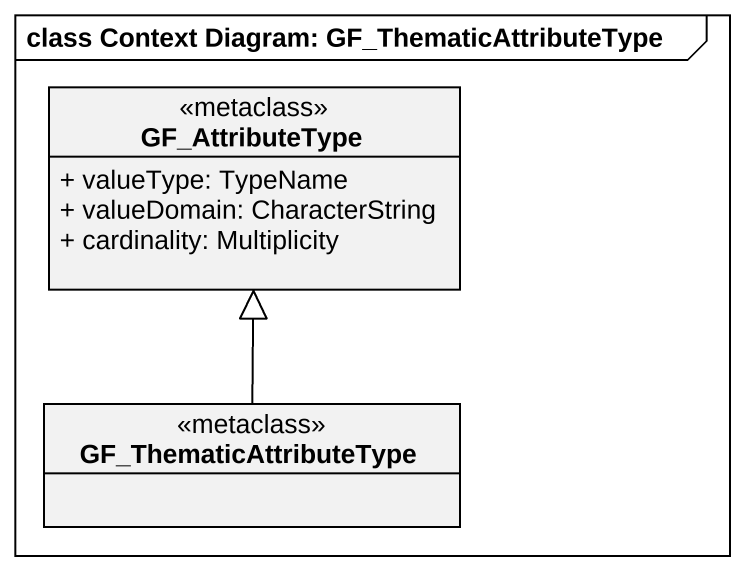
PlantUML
@startuml
mainframe class Context Diagram: GF_ThematicAttributeType
hide circle
hide empty members
skinparam classAttributeIconSize 0
class GF_AttributeType <<metaclass>> {
  + valueType: TypeName
  + valueDomain: CharacterString
  + cardinality: Multiplicity
}
class GF_ThematicAttributeType <<metaclass>>
GF_ThematicAttributeType -up-|> GF_AttributeType
@enduml
